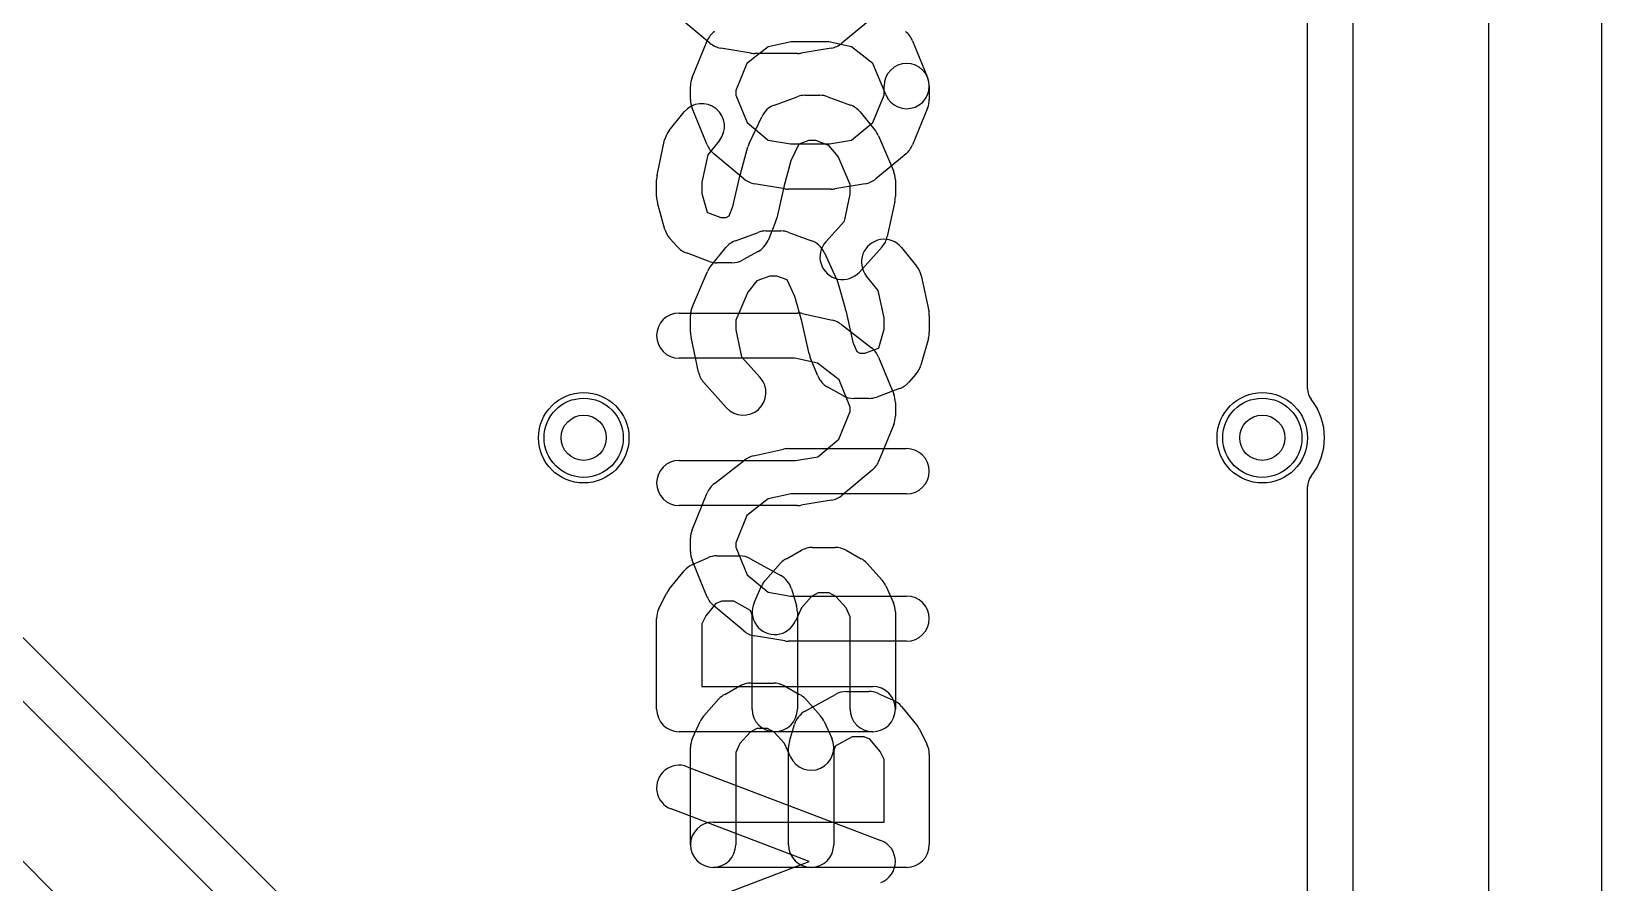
# Model space of a CAD drawing. Extents: x 0 to 20.5, y -0.5 to 20.
# Drawn here: x 13.56 to 20.5, y 5.03 to 8.8 of the extents above; entities that cross this region are included whole.
import ezdxf

# ---------------------------------------------------------------- set-up
doc = ezdxf.new("R2010")
doc.units = 0
for name, color, linetype in [('Hole', 1, 'CONTINUOUS'), ('L1', 3, 'CONTINUOUS'), ('L2', 3, 'CONTINUOUS'), ('L3', 3, 'CONTINUOUS'), ('L4', 3, 'CONTINUOUS'), ('Outline', 7, 'CONTINUOUS'), ('PartsSilk-A', 221, 'CONTINUOUS'), ('PartsSilk-B', 221, 'CONTINUOUS'), ('Resist-A', 2, 'CONTINUOUS'), ('Resist-B', 2, 'CONTINUOUS'), ('Silk-A', 140, 'CONTINUOUS'), ('Silk-B', 140, 'CONTINUOUS')]:
    doc.layers.add(name, color=color, linetype=linetype)

msp = doc.modelspace()

# ---------------------------------------------------------------- linework, layer by layer
at = {"layer": 'Hole'}
for centre in [(16, 7), (19, 7)]:
    msp.add_circle(centre, 0.1, dxfattribs=at)
at = {"layer": 'L1'}
msp.add_line((19.4, 14.53825), (19.4, 1.1), dxfattribs=at)
for centre in [(16, 7), (19, 7)]:
    msp.add_circle(centre, 0.2, dxfattribs=at)
at = {"layer": 'L2'}
msp.add_line((19.4, 14.53825), (19.4, 1.1), dxfattribs=at)
for centre in [(16, 7), (19, 7)]:
    msp.add_circle(centre, 0.2, dxfattribs=at)
at = {"layer": 'L3'}
msp.add_line((19.4, 14.53825), (19.4, 1.1), dxfattribs=at)
for centre in [(16, 7), (19, 7)]:
    msp.add_circle(centre, 0.2, dxfattribs=at)
at = {"layer": 'L4'}
for p, q in [((19.4, 14.53825), (19.4, 1.1)), ((15.57806, 4.0584), (5.95402, 13.68244)), ((10.67363, 8.67993), (15.48799, 3.86557)), ((15.13443, 3.51201), (10.32007, 8.32637))]:
    msp.add_line(p, q, dxfattribs=at)
for centre in [(16, 7), (19, 7)]:
    msp.add_circle(centre, 0.2, dxfattribs=at)
at = {"layer": 'Outline'}
msp.add_line((20, 15), (20, 1), dxfattribs=at)
at = {"layer": 'PartsSilk-A'}
for p, q in [((16.5582, 8.7454), (16.42487, 8.85651)), ((17.27513, 8.85651), (17.1418, 8.7454)), ((16.73912, 8.70136), (16.60578, 8.72358)), ((16.94444, 8.7), (16.75556, 8.7)), ((17.09422, 8.72358), (16.96088, 8.70136)), ((16.84305, 8.47156), (16.94305, 8.50859)), ((16.97778, 8.51481), (17.04444, 8.51481)), ((17.07917, 8.50859), (17.17917, 8.47156)), ((16.37816, 8.35962), (16.44482, 8.4411)), ((16.73168, 8.30171), (16.78724, 8.42023)), ((17.22183, 8.44111), (17.2885, 8.35963)), ((17.30302, 8.33569), (17.36969, 8.18013)), ((16.32444, 8.1617), (16.35778, 8.31726)), ((16.59962, 8.31446), (16.54827, 8.2517)), ((16.69262, 8.16781), (16.72595, 8.28633)), ((16.95093, 8.29823), (16.91626, 8.22427)), ((16.9957, 8.31481), (16.95093, 8.29823)), ((17.02652, 8.31481), (16.9957, 8.31481)), ((17.08425, 8.29343), (17.02652, 8.31481)), ((17.12476, 8.24391), (17.08425, 8.29343)), ((16.54827, 8.2517), (16.52222, 8.13014)), ((16.91626, 8.22427), (16.88587, 8.11621)), ((17.17778, 8.12021), (17.12476, 8.24391)), ((16.32222, 8.06667), (16.32222, 8.14074)), ((16.52222, 8.13014), (16.52222, 8.08047)), ((16.65984, 8.02271), (16.69133, 8.16269)), ((17.37778, 8.14074), (17.37778, 8.06667)), ((16.52222, 8.08047), (16.5455, 7.99769)), ((16.88587, 8.11621), (16.85312, 7.97064)), ((17.15225, 7.95817), (17.17778, 8.07727)), ((17.17778, 8.07727), (17.17778, 8.12021)), ((16.3593, 7.92107), (16.32596, 8.03959)), ((16.5455, 7.99769), (16.54674, 7.99632)), ((16.54674, 7.99632), (16.60681, 7.97407)), ((16.64296, 7.98147), (16.65984, 8.02271)), ((17.37556, 8.04571), (17.34222, 7.89015)), ((16.60681, 7.97407), (16.62964, 7.97407)), ((16.62964, 7.97407), (16.64296, 7.98147)), ((16.84811, 7.95472), (16.81477, 7.87324)), ((17.07011, 7.8669), (17.15225, 7.95817)), ((16.41455, 7.84422), (16.38122, 7.88126)), ((17.31877, 7.84421), (17.21877, 7.7331)), ((16.55416, 7.7803), (16.45416, 7.81734)), ((16.77079, 7.8237), (16.70413, 7.78666)), ((16.65556, 7.77407), (16.58889, 7.77407)), ((16.42222, 7.55185), (16.94444, 7.55185)), ((16.96613, 7.54947), (17.09947, 7.51984)), ((17.13917, 7.50116), (17.2725, 7.39746)), ((16.93346, 7.35185), (16.42222, 7.35185)), ((17.03414, 7.32948), (16.93346, 7.35185)), ((17.12866, 7.25596), (17.03414, 7.32948)), ((17.30366, 7.35639), (17.37033, 7.19343)), ((17.17778, 7.1359), (17.12866, 7.25596)), ((17.37778, 7.15556), (17.37778, 7.0963)), ((17.12798, 6.99422), (17.17778, 7.11596)), ((17.17778, 7.11596), (17.17778, 7.1359)), ((17.37033, 7.05844), (17.30366, 6.89547)), ((17.03459, 6.9164), (17.12798, 6.99422)), ((16.42222, 6.9), (16.93616, 6.9)), ((16.93616, 6.9), (17.03459, 6.9164)), ((17.27513, 6.85651), (17.1418, 6.7454)), ((16.94444, 6.7), (16.42222, 6.7)), ((17.09422, 6.72358), (16.96088, 6.70136)), ((16.48161, 6.43953), (16.54828, 6.46916)), ((16.58889, 6.47778), (16.68889, 6.47778)), ((16.73746, 6.46519), (16.87079, 6.39111)), ((16.89588, 6.4652), (16.96255, 6.50223)), ((17.01111, 6.51481), (17.11111, 6.51481)), ((17.15967, 6.50223), (17.22634, 6.4652)), ((16.37816, 6.32999), (16.44482, 6.41147)), ((16.80344, 6.37059), (16.8701, 6.44467)), ((17.25212, 6.44467), (17.31878, 6.37059)), ((16.75325, 6.27068), (16.78659, 6.34475)), ((16.918, 6.33243), (16.94022, 6.25836)), ((17.33563, 6.34475), (17.36897, 6.27068)), ((16.33278, 6.24473), (16.36612, 6.3114)), ((16.58456, 6.26643), (16.54002, 6.21198)), ((16.61011, 6.27778), (16.58456, 6.26643)), ((16.66298, 6.27778), (16.61011, 6.27778)), ((16.73812, 6.23603), (16.66298, 6.27778)), ((16.96256, 6.24842), (16.93563, 6.18858)), ((17.0076, 6.29847), (16.96256, 6.24842)), ((17.03702, 6.31481), (17.0076, 6.29847)), ((17.0852, 6.31481), (17.03702, 6.31481)), ((17.11462, 6.29847), (17.0852, 6.31481)), ((17.15966, 6.24842), (17.11462, 6.29847)), ((17.17778, 6.20816), (17.15966, 6.24842)), ((16.32222, 5.8), (16.32222, 6.2)), ((16.54002, 6.21198), (16.52222, 6.17639)), ((16.74444, 6.21495), (16.73812, 6.23603)), ((16.74444, 5.8), (16.74444, 6.21495)), ((16.94444, 6.22963), (16.94444, 5.8)), ((17.17778, 5.8), (17.17778, 6.20816)), ((17.37778, 6.22963), (17.37778, 5.8)), ((16.52222, 6.17639), (16.52222, 5.9)), ((16.52222, 5.9), (17.27778, 5.9)), ((17.27778, 5.7), (16.42222, 5.7)), ((16.45782, 5.5453), (17.31338, 5.21938)), ((16.99688, 5.12593), (16.38662, 5.3584)), ((16.38662, 4.89345), (16.99688, 5.12593))]:
    msp.add_line(p, q, dxfattribs=at)
for centre, start, end in [((16.62222, 8.82222), -129.807038, -99.462322), ((16.75556, 8.8), -99.462322, -90), ((16.94444, 8.8), -90, -80.537678), ((17.07778, 8.82222), -80.537678, -50.192962), ((16.52222, 8.37778), -39.286182, 140.712891), ((16.87778, 8.37778), 110.321346, 154.883679), ((16.97778, 8.41481), 90, 110.319591), ((17.04444, 8.41481), 69.678654, 90), ((17.14444, 8.37778), 39.294244, 69.680409), ((16.45556, 8.2963), 140.713818, 167.901241), ((17.21111, 8.2963), 23.198591, 39.291321), ((16.82222, 8.25926), 154.880301, 164.293042), ((16.42222, 8.14074), 167.901241, 180), ((16.78889, 8.14074), 164.294637, 167.320997), ((17.27778, 8.14074), 0, 23.199035), ((16.42222, 8.06667), 180, -164.28757), ((17.27778, 8.06667), -12.098759, 0), ((16.45556, 7.94815), -164.28757, -138.019601), ((16.75556, 7.99259), -22.253604, -12.679824), ((16.48889, 7.91111), -138.019601, -110.323336), ((16.72222, 7.91111), -60.940944, -22.253604), ((17.14444, 7.8), 138.01151, -41.987497), ((17.24444, 7.91111), -41.98849, -12.096769), ((16.58889, 7.87407), -110.323336, -90), ((16.65556, 7.87407), -90, -60.940944), ((16.42222, 7.45185), 90, -90), ((16.94444, 7.45185), 77.473057, 90), ((17.07778, 7.42222), 52.128534, 77.473057), ((17.21111, 7.31852), 22.253604, 52.128534), ((17.27778, 7.15556), 0, 22.253604), ((17.27778, 7.0963), -22.2483, 0), ((16.42222, 6.8), 90, -90), ((17.21111, 6.93333), -50.192962, -22.248301), ((17.07778, 6.82222), -80.537678, -50.192962), ((16.94444, 6.8), -90, -80.537678), ((16.58889, 6.37778), 90, 113.961692), ((16.68889, 6.37778), 60.940944, 90), ((16.94444, 6.37778), 119.051265, 138.017916), ((17.01111, 6.41481), 90, 119.048766), ((17.11111, 6.41481), 60.948735, 90), ((17.17778, 6.37778), 41.980399, 60.951234), ((16.52222, 6.34815), 113.960744, 140.712891), ((16.82222, 6.3037), 16.697049, 60.942842), ((16.45556, 6.26667), 140.713818, 153.431511), ((16.87778, 6.3037), 138.019601, 155.766787), ((17.24444, 6.3037), 24.235321, 41.982084), ((16.84444, 6.22963), 155.764679, -24.233213), ((16.84444, 6.22963), 0, 16.698535), ((17.27778, 6.22963), 0, 24.233213), ((16.42222, 6.2), 153.429824, 180), ((17.27778, 5.8), -90, 90), ((16.42222, 5.8), 180, -90), ((16.84444, 5.8), 180, 0), ((17.27778, 5.8), 180, 0), ((16.42222, 5.45185), 69.145542, -110.854012), ((17.27778, 5.12593), -69.145542, 69.145542)]:
    msp.add_arc(centre, 0.1, start, end, dxfattribs=at)
at = {"layer": 'PartsSilk-B'}
for p, q in [((16.47967, 8.59343), (16.54634, 8.75639)), ((16.91654, 8.75185), (16.81586, 8.72948)), ((17.08346, 8.75185), (16.91654, 8.75185)), ((17.18414, 8.72948), (17.08346, 8.75185)), ((17.45366, 8.75639), (17.52033, 8.59343)), ((16.81586, 8.72948), (16.72134, 8.65596)), ((17.27866, 8.65596), (17.18414, 8.72948)), ((16.72134, 8.65596), (16.67222, 8.5359)), ((17.33523, 8.51769), (17.27866, 8.65596)), ((16.47222, 8.4963), (16.47222, 8.55556)), ((17.32778, 8.51596), (17.32778, 8.55556)), ((17.52778, 8.55556), (17.52778, 8.4963)), ((16.67222, 8.5359), (16.67222, 8.51596)), ((16.67222, 8.51596), (16.72202, 8.39422)), ((17.27798, 8.39422), (17.32778, 8.51596)), ((16.54634, 8.29547), (16.47967, 8.45844)), ((17.52033, 8.45844), (17.45366, 8.29547)), ((16.72202, 8.39422), (16.81541, 8.3164)), ((17.18459, 8.3164), (17.27798, 8.39422)), ((16.81541, 8.3164), (16.91384, 8.3)), ((16.91384, 8.3), (17.08616, 8.3)), ((17.08616, 8.3), (17.18459, 8.3164)), ((16.7082, 8.1454), (16.57487, 8.25651)), ((17.42513, 8.25651), (17.2918, 8.1454)), ((16.88912, 8.10136), (16.75578, 8.12358)), ((17.24422, 8.12358), (17.11088, 8.10136)), ((17.09444, 8.1), (16.90556, 8.1)), ((16.80556, 7.91481), (16.87222, 7.91481)), ((16.67083, 7.87156), (16.77083, 7.90859)), ((16.90695, 7.90859), (17.00695, 7.87156)), ((16.5615, 7.75963), (16.62817, 7.84111)), ((17.06276, 7.82023), (17.11832, 7.70171)), ((17.40518, 7.8411), (17.47184, 7.75962)), ((16.48031, 7.58013), (16.54698, 7.73569)), ((16.82348, 7.71481), (16.76575, 7.69343)), ((16.8543, 7.71481), (16.82348, 7.71481)), ((16.89907, 7.69823), (16.8543, 7.71481)), ((17.30173, 7.6517), (17.25038, 7.71446)), ((17.49222, 7.71726), (17.52556, 7.5617)), ((16.72524, 7.64391), (16.67222, 7.52021)), ((16.76575, 7.69343), (16.72524, 7.64391)), ((16.93374, 7.62427), (16.89907, 7.69823)), ((17.12405, 7.68633), (17.15738, 7.56781)), ((17.32778, 7.53014), (17.30173, 7.6517)), ((16.96413, 7.51621), (16.93374, 7.62427)), ((16.47222, 7.46667), (16.47222, 7.54074)), ((16.67222, 7.52021), (16.67222, 7.47727)), ((16.99688, 7.37064), (16.96413, 7.51621)), ((17.15867, 7.56269), (17.19016, 7.42271)), ((17.32778, 7.48047), (17.32778, 7.53014)), ((17.52778, 7.54074), (17.52778, 7.46667)), ((16.50778, 7.29015), (16.47444, 7.44571)), ((16.67222, 7.47727), (16.69775, 7.35817)), ((17.3045, 7.39769), (17.32778, 7.48047)), ((17.52404, 7.43959), (17.4907, 7.32107)), ((16.69775, 7.35817), (16.77989, 7.2669)), ((17.19016, 7.42271), (17.20704, 7.38147)), ((17.20704, 7.38147), (17.22036, 7.37407)), ((17.22036, 7.37407), (17.24319, 7.37407)), ((17.24319, 7.37407), (17.30326, 7.39632)), ((17.30326, 7.39632), (17.3045, 7.39769)), ((17.03523, 7.27324), (17.00189, 7.35472)), ((16.63123, 7.1331), (16.53123, 7.24421)), ((17.14587, 7.18666), (17.07921, 7.2237)), ((17.46878, 7.28126), (17.43545, 7.24422)), ((17.26111, 7.17407), (17.19444, 7.17407)), ((17.39584, 7.21734), (17.29584, 7.1803)), ((16.75053, 6.91984), (16.88387, 6.94947)), ((16.90556, 6.95185), (17.42778, 6.95185)), ((16.5775, 6.79746), (16.71083, 6.90116)), ((16.47967, 6.59343), (16.54634, 6.75639)), ((16.91654, 6.75185), (16.81586, 6.72948)), ((17.42778, 6.75185), (16.91654, 6.75185)), ((16.81586, 6.72948), (16.72134, 6.65596)), ((16.72134, 6.65596), (16.67222, 6.5359)), ((16.47222, 6.4963), (16.47222, 6.55556)), ((16.67222, 6.5359), (16.67222, 6.51596)), ((16.54634, 6.29547), (16.47967, 6.45844)), ((16.67222, 6.51596), (16.72202, 6.39422)), ((16.72202, 6.39422), (16.81541, 6.3164)), ((16.7082, 6.1454), (16.57487, 6.25651)), ((16.81541, 6.3164), (16.91384, 6.3)), ((16.91384, 6.3), (17.42778, 6.3)), ((16.88912, 6.10136), (16.75578, 6.12358)), ((17.42778, 6.1), (16.90556, 6.1)), ((16.62366, 5.8652), (16.69033, 5.90223)), ((16.73889, 5.91481), (16.83889, 5.91481)), ((16.88745, 5.90223), (16.95412, 5.8652)), ((16.53122, 5.77059), (16.59788, 5.84467)), ((16.97921, 5.79111), (17.11254, 5.86519)), ((16.9799, 5.84467), (17.04656, 5.77059)), ((17.16111, 5.87778), (17.26111, 5.87778)), ((17.30172, 5.86916), (17.36839, 5.83953)), ((17.40518, 5.81147), (17.47184, 5.72999)), ((16.48103, 5.67068), (16.51437, 5.74475)), ((16.73538, 5.69847), (16.69034, 5.64842)), ((16.7648, 5.71481), (16.73538, 5.69847)), ((16.81298, 5.71481), (16.7648, 5.71481)), ((16.8424, 5.69847), (16.81298, 5.71481)), ((16.88744, 5.64842), (16.8424, 5.69847)), ((16.90978, 5.65836), (16.932, 5.73243)), ((17.06341, 5.74475), (17.09675, 5.67068)), ((17.48388, 5.7114), (17.51722, 5.64473)), ((16.47222, 5.2), (16.47222, 5.62963)), ((16.69034, 5.64842), (16.67222, 5.60816)), ((16.91437, 5.58858), (16.88744, 5.64842)), ((16.90556, 5.2), (16.90556, 5.62963)), ((17.11188, 5.63603), (17.10556, 5.61495)), ((17.18702, 5.67778), (17.11188, 5.63603)), ((17.23989, 5.67778), (17.18702, 5.67778)), ((17.26544, 5.66643), (17.23989, 5.67778)), ((17.30998, 5.61198), (17.26544, 5.66643)), ((16.67222, 5.60816), (16.67222, 5.2)), ((17.10556, 5.61495), (17.10556, 5.2)), ((17.32778, 5.57639), (17.30998, 5.61198)), ((17.32778, 5.3), (17.32778, 5.57639)), ((17.52778, 5.6), (17.52778, 5.2)), ((16.57222, 5.3), (17.32778, 5.3)), ((17.42778, 5.1), (16.57222, 5.1))]:
    msp.add_line(p, q, dxfattribs=at)
for centre, start, end in [((16.63889, 8.71852), 127.871466, 157.749607), ((17.36111, 8.71852), 22.253604, 52.125314), ((17.42778, 8.55556), 0, 180), ((16.57222, 8.55556), 157.746396, 180), ((17.42778, 8.55556), -157.746396, 22.250393), ((16.57222, 8.4963), 180, -157.750839), ((17.42778, 8.4963), -22.2483, 0), ((16.63889, 8.33333), -157.7517, -129.805994), ((17.36111, 8.33333), -50.192962, -22.249161), ((16.77222, 8.22222), -129.807038, -99.460929), ((17.22778, 8.22222), -80.537678, -50.194006), ((16.90556, 8.2), -99.462322, -90), ((17.09444, 8.2), -90, -80.539071), ((16.80556, 7.81481), 90, 110.321346), ((16.87222, 7.81481), 69.678654, 90), ((16.70556, 7.77778), 110.321346, 140.705756), ((16.97222, 7.77778), 25.119699, 69.678654), ((17.32778, 7.77778), 39.286182, -140.712891), ((16.63889, 7.6963), 140.705756, 156.80141), ((17.39444, 7.6963), 12.098759, 39.287109), ((17.02778, 7.65926), 15.705363, 25.119699), ((16.57222, 7.54074), 156.801409, 180), ((17.06111, 7.54074), 12.679825, 15.705363), ((17.42778, 7.54074), 0, 12.096769), ((16.57222, 7.46667), 180, -167.901241), ((17.42778, 7.46667), -15.71243, 0), ((17.09444, 7.39259), -167.320175, -157.746596), ((16.60556, 7.31111), -167.901241, -138.01151), ((17.39444, 7.34815), -41.980399, -15.711438), ((16.70556, 7.2), -138.01151, 41.987497), ((17.12778, 7.31111), -157.746396, -119.058983), ((17.36111, 7.31111), -69.676664, -41.982084), ((17.19444, 7.27407), -119.059056, -90), ((17.26111, 7.27407), -90, -69.67537), ((16.90556, 6.85185), 90, 102.528353), ((17.42778, 6.85185), -90, 90), ((16.77222, 6.82222), 102.526943, 127.874686), ((16.63889, 6.71852), 127.871466, 157.749607), ((16.57222, 6.55556), 157.746396, 180), ((16.57222, 6.4963), 180, -157.750839), ((16.63889, 6.33333), -157.7517, -129.805994), ((17.42778, 6.2), -90, 90), ((16.77222, 6.22222), -129.807038, -99.460929), ((16.90556, 6.2), -99.462322, -90), ((16.73889, 5.81481), 90, 119.051265), ((16.83889, 5.81481), 60.948735, 90), ((16.67222, 5.77778), 119.051265, 138.019601), ((16.90556, 5.77778), 41.980399, 60.948735), ((17.16111, 5.77778), 90, 119.059056), ((17.26111, 5.77778), 66.039256, 90), ((17.32778, 5.74815), 39.286182, 66.039256), ((16.60556, 5.7037), 138.019601, 155.764679), ((17.02778, 5.7037), 119.059056, 163.302951), ((16.97222, 5.7037), 24.235321, 41.980399), ((17.39444, 5.66667), 26.570176, 39.286182), ((16.57222, 5.62963), 155.764679, 180), ((17.00556, 5.62963), 163.302951, 180), ((17.00556, 5.62963), -155.764679, 24.233213), ((17.42778, 5.6), 0, 26.570176), ((16.57222, 5.2), 90, -90), ((16.57222, 5.2), 180, 0), ((17.00556, 5.2), 180, 0), ((17.42778, 5.2), -90, 0)]:
    msp.add_arc(centre, 0.1, start, end, dxfattribs=at)
at = {"layer": 'Resist-A'}
for centre in [(16, 7), (19, 7)]:
    msp.add_circle(centre, 0.175, dxfattribs=at)
at = {"layer": 'Resist-B'}
for centre in [(16, 7), (19, 7)]:
    msp.add_circle(centre, 0.175, dxfattribs=at)
at = {"layer": 'Silk-A'}
for p, q in [((20.5, 14.425), (20.5, -0.425)), ((19.2, 7.21651), (19.2, 9.78349)), ((16.5582, 8.7454), (16.42487, 8.85651)), ((17.27513, 8.85651), (17.1418, 8.7454)), ((16.73912, 8.70136), (16.60578, 8.72358)), ((16.94444, 8.7), (16.75556, 8.7)), ((17.09422, 8.72358), (16.96088, 8.70136)), ((16.84305, 8.47156), (16.94305, 8.50859)), ((16.97778, 8.51481), (17.04444, 8.51481)), ((17.07917, 8.50859), (17.17917, 8.47156)), ((16.37816, 8.35962), (16.44482, 8.4411)), ((16.73168, 8.30171), (16.78724, 8.42023)), ((17.22183, 8.44111), (17.2885, 8.35963)), ((17.30302, 8.33569), (17.36969, 8.18013)), ((16.32444, 8.1617), (16.35778, 8.31726)), ((16.59962, 8.31446), (16.54827, 8.2517)), ((16.69262, 8.16781), (16.72595, 8.28633)), ((16.95093, 8.29823), (16.91626, 8.22427)), ((16.9957, 8.31481), (16.95093, 8.29823)), ((17.02652, 8.31481), (16.9957, 8.31481)), ((17.08425, 8.29343), (17.02652, 8.31481)), ((17.12476, 8.24391), (17.08425, 8.29343)), ((16.54827, 8.2517), (16.52222, 8.13014)), ((16.91626, 8.22427), (16.88587, 8.11621)), ((17.17778, 8.12021), (17.12476, 8.24391)), ((16.32222, 8.06667), (16.32222, 8.14074)), ((16.52222, 8.13014), (16.52222, 8.08047)), ((16.65984, 8.02271), (16.69133, 8.16269)), ((17.37778, 8.14074), (17.37778, 8.06667)), ((16.52222, 8.08047), (16.5455, 7.99769)), ((16.88587, 8.11621), (16.85312, 7.97064)), ((17.15225, 7.95817), (17.17778, 8.07727)), ((17.17778, 8.07727), (17.17778, 8.12021)), ((16.3593, 7.92107), (16.32596, 8.03959)), ((16.5455, 7.99769), (16.54674, 7.99632)), ((16.54674, 7.99632), (16.60681, 7.97407)), ((16.64296, 7.98147), (16.65984, 8.02271)), ((17.37556, 8.04571), (17.34222, 7.89015)), ((16.60681, 7.97407), (16.62964, 7.97407)), ((16.62964, 7.97407), (16.64296, 7.98147)), ((16.84811, 7.95472), (16.81477, 7.87324)), ((17.07011, 7.8669), (17.15225, 7.95817)), ((16.41455, 7.84422), (16.38122, 7.88126)), ((17.31877, 7.84421), (17.21877, 7.7331)), ((16.55416, 7.7803), (16.45416, 7.81734)), ((16.77079, 7.8237), (16.70413, 7.78666)), ((16.65556, 7.77407), (16.58889, 7.77407)), ((16.42222, 7.55185), (16.94444, 7.55185)), ((16.96613, 7.54947), (17.09947, 7.51984)), ((17.13917, 7.50116), (17.2725, 7.39746)), ((16.93346, 7.35185), (16.42222, 7.35185)), ((17.03414, 7.32948), (16.93346, 7.35185)), ((17.12866, 7.25596), (17.03414, 7.32948)), ((17.30366, 7.35639), (17.37033, 7.19343)), ((17.17778, 7.1359), (17.12866, 7.25596)), ((17.37778, 7.15556), (17.37778, 7.0963)), ((17.12798, 6.99422), (17.17778, 7.11596)), ((17.17778, 7.11596), (17.17778, 7.1359)), ((17.37033, 7.05844), (17.30366, 6.89547)), ((17.03459, 6.9164), (17.12798, 6.99422)), ((16.42222, 6.9), (16.93616, 6.9)), ((16.93616, 6.9), (17.03459, 6.9164)), ((17.27513, 6.85651), (17.1418, 6.7454)), ((19.2, 4.21651), (19.2, 6.78349)), ((16.94444, 6.7), (16.42222, 6.7)), ((17.09422, 6.72358), (16.96088, 6.70136)), ((16.48161, 6.43953), (16.54828, 6.46916)), ((16.58889, 6.47778), (16.68889, 6.47778)), ((16.73746, 6.46519), (16.87079, 6.39111)), ((16.89588, 6.4652), (16.96255, 6.50223)), ((17.01111, 6.51481), (17.11111, 6.51481)), ((17.15967, 6.50223), (17.22634, 6.4652)), ((16.37816, 6.32999), (16.44482, 6.41147)), ((16.80344, 6.37059), (16.8701, 6.44467)), ((17.25212, 6.44467), (17.31878, 6.37059)), ((16.75325, 6.27068), (16.78659, 6.34475)), ((16.918, 6.33243), (16.94022, 6.25836)), ((17.33563, 6.34475), (17.36897, 6.27068)), ((16.33278, 6.24473), (16.36612, 6.3114)), ((16.58456, 6.26643), (16.54002, 6.21198)), ((16.61011, 6.27778), (16.58456, 6.26643)), ((16.66298, 6.27778), (16.61011, 6.27778)), ((16.73812, 6.23603), (16.66298, 6.27778)), ((16.96256, 6.24842), (16.93563, 6.18858)), ((17.0076, 6.29847), (16.96256, 6.24842)), ((17.03702, 6.31481), (17.0076, 6.29847)), ((17.0852, 6.31481), (17.03702, 6.31481)), ((17.11462, 6.29847), (17.0852, 6.31481)), ((17.15966, 6.24842), (17.11462, 6.29847)), ((17.17778, 6.20816), (17.15966, 6.24842)), ((16.32222, 5.8), (16.32222, 6.2)), ((16.54002, 6.21198), (16.52222, 6.17639)), ((16.74444, 6.21495), (16.73812, 6.23603)), ((16.74444, 5.8), (16.74444, 6.21495)), ((16.94444, 6.22963), (16.94444, 5.8)), ((17.17778, 5.8), (17.17778, 6.20816)), ((17.37778, 6.22963), (17.37778, 5.8)), ((16.52222, 6.17639), (16.52222, 5.9)), ((16.52222, 5.9), (17.27778, 5.9)), ((17.27778, 5.7), (16.42222, 5.7)), ((16.45782, 5.5453), (17.31338, 5.21938)), ((16.99688, 5.12593), (16.38662, 5.3584)), ((16.38662, 4.89345), (16.99688, 5.12593))]:
    msp.add_line(p, q, dxfattribs=at)
for centre, radius, start, end in [((16.62222, 8.82222), 0.1, -129.807038, -99.462322), ((16.75556, 8.8), 0.1, -99.462322, -90), ((16.94444, 8.8), 0.1, -90, -80.537678), ((17.07778, 8.82222), 0.1, -80.537678, -50.192962), ((16.52222, 8.37778), 0.1, -39.286182, 140.712891), ((16.87778, 8.37778), 0.1, 110.321346, 154.883679), ((16.97778, 8.41481), 0.1, 90, 110.319591), ((17.04444, 8.41481), 0.1, 69.678654, 90), ((17.14444, 8.37778), 0.1, 39.294244, 69.680409), ((16.45556, 8.2963), 0.1, 140.713818, 167.901241), ((17.21111, 8.2963), 0.1, 23.198591, 39.291321), ((16.82222, 8.25926), 0.1, 154.880301, 164.293042), ((16.42222, 8.14074), 0.1, 167.901241, 180), ((16.78889, 8.14074), 0.1, 164.294637, 167.320997), ((17.27778, 8.14074), 0.1, 0, 23.199035), ((16.42222, 8.06667), 0.1, 180, -164.28757), ((17.27778, 8.06667), 0.1, -12.098759, 0), ((16.45556, 7.94815), 0.1, -164.28757, -138.019601), ((16.75556, 7.99259), 0.1, -22.253604, -12.679824), ((16.48889, 7.91111), 0.1, -138.019601, -110.323336), ((16.72222, 7.91111), 0.1, -60.940944, -22.253604), ((17.14444, 7.8), 0.1, 138.01151, -41.987497), ((17.24444, 7.91111), 0.1, -41.98849, -12.096769), ((16.58889, 7.87407), 0.1, -110.323336, -90), ((16.65556, 7.87407), 0.1, -90, -60.940944), ((16.42222, 7.45185), 0.1, 90, -90), ((16.94444, 7.45185), 0.1, 77.473057, 90), ((17.07778, 7.42222), 0.1, 52.128534, 77.473057), ((17.21111, 7.31852), 0.1, 22.253604, 52.128534), ((17.27778, 7.15556), 0.1, 0, 22.253604), ((19.275, 7.21651), 0.075, 180, -141.783994), ((19, 7), 0.275, -38.213046, 38.213046), ((17.27778, 7.0963), 0.1, -22.2483, 0), ((16.42222, 6.8), 0.1, 90, -90), ((17.21111, 6.93333), 0.1, -50.192962, -22.248301), ((19.275, 6.78349), 0.075, 141.783994, 180), ((17.07778, 6.82222), 0.1, -80.537678, -50.192962), ((16.94444, 6.8), 0.1, -90, -80.537678), ((16.58889, 6.37778), 0.1, 90, 113.961692), ((16.68889, 6.37778), 0.1, 60.940944, 90), ((16.94444, 6.37778), 0.1, 119.051265, 138.017916), ((17.01111, 6.41481), 0.1, 90, 119.048766), ((17.11111, 6.41481), 0.1, 60.948735, 90), ((17.17778, 6.37778), 0.1, 41.980399, 60.951234), ((16.52222, 6.34815), 0.1, 113.960744, 140.712891), ((16.82222, 6.3037), 0.1, 16.697049, 60.942842), ((16.45556, 6.26667), 0.1, 140.713818, 153.431511), ((16.87778, 6.3037), 0.1, 138.019601, 155.766787), ((17.24444, 6.3037), 0.1, 24.235321, 41.982084), ((16.84444, 6.22963), 0.1, 155.764679, -24.233213), ((16.84444, 6.22963), 0.1, 0, 16.698535), ((17.27778, 6.22963), 0.1, 0, 24.233213), ((16.42222, 6.2), 0.1, 153.429824, 180), ((17.27778, 5.8), 0.1, -90, 90), ((16.42222, 5.8), 0.1, 180, -90), ((16.84444, 5.8), 0.1, 180, 0), ((17.27778, 5.8), 0.1, 180, 0), ((16.42222, 5.45185), 0.1, 69.145542, -110.854012), ((17.27778, 5.12593), 0.1, -69.145542, 69.145542)]:
    msp.add_arc(centre, radius, start, end, dxfattribs=at)
at = {"layer": 'Silk-B'}
for p, q in [((16.47967, 8.59343), (16.54634, 8.75639)), ((16.91654, 8.75185), (16.81586, 8.72948)), ((17.08346, 8.75185), (16.91654, 8.75185)), ((17.18414, 8.72948), (17.08346, 8.75185)), ((17.45366, 8.75639), (17.52033, 8.59343)), ((16.81586, 8.72948), (16.72134, 8.65596)), ((17.27866, 8.65596), (17.18414, 8.72948)), ((16.72134, 8.65596), (16.67222, 8.5359)), ((17.33523, 8.51769), (17.27866, 8.65596)), ((16.47222, 8.4963), (16.47222, 8.55556)), ((17.32778, 8.51596), (17.32778, 8.55556)), ((17.52778, 8.55556), (17.52778, 8.4963)), ((16.67222, 8.5359), (16.67222, 8.51596)), ((16.67222, 8.51596), (16.72202, 8.39422)), ((17.27798, 8.39422), (17.32778, 8.51596)), ((16.54634, 8.29547), (16.47967, 8.45844)), ((17.52033, 8.45844), (17.45366, 8.29547)), ((16.72202, 8.39422), (16.81541, 8.3164)), ((17.18459, 8.3164), (17.27798, 8.39422)), ((16.81541, 8.3164), (16.91384, 8.3)), ((16.91384, 8.3), (17.08616, 8.3)), ((17.08616, 8.3), (17.18459, 8.3164)), ((16.7082, 8.1454), (16.57487, 8.25651)), ((17.42513, 8.25651), (17.2918, 8.1454)), ((16.88912, 8.10136), (16.75578, 8.12358)), ((17.24422, 8.12358), (17.11088, 8.10136)), ((17.09444, 8.1), (16.90556, 8.1)), ((16.80556, 7.91481), (16.87222, 7.91481)), ((16.67083, 7.87156), (16.77083, 7.90859)), ((16.90695, 7.90859), (17.00695, 7.87156)), ((16.5615, 7.75963), (16.62817, 7.84111)), ((17.06276, 7.82023), (17.11832, 7.70171)), ((17.40518, 7.8411), (17.47184, 7.75962)), ((16.48031, 7.58013), (16.54698, 7.73569)), ((16.82348, 7.71481), (16.76575, 7.69343)), ((16.8543, 7.71481), (16.82348, 7.71481)), ((16.89907, 7.69823), (16.8543, 7.71481)), ((17.30173, 7.6517), (17.25038, 7.71446)), ((17.49222, 7.71726), (17.52556, 7.5617)), ((16.72524, 7.64391), (16.67222, 7.52021)), ((16.76575, 7.69343), (16.72524, 7.64391)), ((16.93374, 7.62427), (16.89907, 7.69823)), ((17.12405, 7.68633), (17.15738, 7.56781)), ((17.32778, 7.53014), (17.30173, 7.6517)), ((16.96413, 7.51621), (16.93374, 7.62427)), ((16.47222, 7.46667), (16.47222, 7.54074)), ((16.67222, 7.52021), (16.67222, 7.47727)), ((16.99688, 7.37064), (16.96413, 7.51621)), ((17.15867, 7.56269), (17.19016, 7.42271)), ((17.32778, 7.48047), (17.32778, 7.53014)), ((17.52778, 7.54074), (17.52778, 7.46667)), ((16.50778, 7.29015), (16.47444, 7.44571)), ((16.67222, 7.47727), (16.69775, 7.35817)), ((17.3045, 7.39769), (17.32778, 7.48047)), ((17.52404, 7.43959), (17.4907, 7.32107)), ((16.69775, 7.35817), (16.77989, 7.2669)), ((17.19016, 7.42271), (17.20704, 7.38147)), ((17.20704, 7.38147), (17.22036, 7.37407)), ((17.22036, 7.37407), (17.24319, 7.37407)), ((17.24319, 7.37407), (17.30326, 7.39632)), ((17.30326, 7.39632), (17.3045, 7.39769)), ((17.03523, 7.27324), (17.00189, 7.35472)), ((16.63123, 7.1331), (16.53123, 7.24421)), ((17.14587, 7.18666), (17.07921, 7.2237)), ((17.46878, 7.28126), (17.43545, 7.24422)), ((17.26111, 7.17407), (17.19444, 7.17407)), ((17.39584, 7.21734), (17.29584, 7.1803)), ((16.75053, 6.91984), (16.88387, 6.94947)), ((16.90556, 6.95185), (17.42778, 6.95185)), ((16.5775, 6.79746), (16.71083, 6.90116)), ((16.47967, 6.59343), (16.54634, 6.75639)), ((16.91654, 6.75185), (16.81586, 6.72948)), ((17.42778, 6.75185), (16.91654, 6.75185)), ((16.81586, 6.72948), (16.72134, 6.65596)), ((16.72134, 6.65596), (16.67222, 6.5359)), ((16.47222, 6.4963), (16.47222, 6.55556)), ((16.67222, 6.5359), (16.67222, 6.51596)), ((16.54634, 6.29547), (16.47967, 6.45844)), ((16.67222, 6.51596), (16.72202, 6.39422)), ((16.72202, 6.39422), (16.81541, 6.3164)), ((16.7082, 6.1454), (16.57487, 6.25651)), ((16.81541, 6.3164), (16.91384, 6.3)), ((16.91384, 6.3), (17.42778, 6.3)), ((16.88912, 6.10136), (16.75578, 6.12358)), ((17.42778, 6.1), (16.90556, 6.1)), ((16.62366, 5.8652), (16.69033, 5.90223)), ((16.73889, 5.91481), (16.83889, 5.91481)), ((16.88745, 5.90223), (16.95412, 5.8652)), ((16.53122, 5.77059), (16.59788, 5.84467)), ((16.97921, 5.79111), (17.11254, 5.86519)), ((16.9799, 5.84467), (17.04656, 5.77059)), ((17.16111, 5.87778), (17.26111, 5.87778)), ((17.30172, 5.86916), (17.36839, 5.83953)), ((17.40518, 5.81147), (17.47184, 5.72999)), ((16.48103, 5.67068), (16.51437, 5.74475)), ((16.73538, 5.69847), (16.69034, 5.64842)), ((16.7648, 5.71481), (16.73538, 5.69847)), ((16.81298, 5.71481), (16.7648, 5.71481)), ((16.8424, 5.69847), (16.81298, 5.71481)), ((16.88744, 5.64842), (16.8424, 5.69847)), ((16.90978, 5.65836), (16.932, 5.73243)), ((17.06341, 5.74475), (17.09675, 5.67068)), ((17.48388, 5.7114), (17.51722, 5.64473)), ((16.47222, 5.2), (16.47222, 5.62963)), ((16.69034, 5.64842), (16.67222, 5.60816)), ((16.91437, 5.58858), (16.88744, 5.64842)), ((16.90556, 5.2), (16.90556, 5.62963)), ((17.11188, 5.63603), (17.10556, 5.61495)), ((17.18702, 5.67778), (17.11188, 5.63603)), ((17.23989, 5.67778), (17.18702, 5.67778)), ((17.26544, 5.66643), (17.23989, 5.67778)), ((17.30998, 5.61198), (17.26544, 5.66643)), ((16.67222, 5.60816), (16.67222, 5.2)), ((17.10556, 5.61495), (17.10556, 5.2)), ((17.32778, 5.57639), (17.30998, 5.61198)), ((17.32778, 5.3), (17.32778, 5.57639)), ((17.52778, 5.6), (17.52778, 5.2)), ((16.57222, 5.3), (17.32778, 5.3)), ((17.42778, 5.1), (16.57222, 5.1))]:
    msp.add_line(p, q, dxfattribs=at)
for centre, start, end in [((16.63889, 8.71852), 127.871466, 157.749607), ((17.36111, 8.71852), 22.253604, 52.125314), ((17.42778, 8.55556), 0, 180), ((16.57222, 8.55556), 157.746396, 180), ((17.42778, 8.55556), -157.746396, 22.250393), ((16.57222, 8.4963), 180, -157.750839), ((17.42778, 8.4963), -22.2483, 0), ((16.63889, 8.33333), -157.7517, -129.805994), ((17.36111, 8.33333), -50.192962, -22.249161), ((16.77222, 8.22222), -129.807038, -99.460929), ((17.22778, 8.22222), -80.537678, -50.194006), ((16.90556, 8.2), -99.462322, -90), ((17.09444, 8.2), -90, -80.539071), ((16.80556, 7.81481), 90, 110.321346), ((16.87222, 7.81481), 69.678654, 90), ((16.70556, 7.77778), 110.321346, 140.705756), ((16.97222, 7.77778), 25.119699, 69.678654), ((17.32778, 7.77778), 39.286182, -140.712891), ((16.63889, 7.6963), 140.705756, 156.80141), ((17.39444, 7.6963), 12.098759, 39.287109), ((17.02778, 7.65926), 15.705363, 25.119699), ((16.57222, 7.54074), 156.801409, 180), ((17.06111, 7.54074), 12.679825, 15.705363), ((17.42778, 7.54074), 0, 12.096769), ((16.57222, 7.46667), 180, -167.901241), ((17.42778, 7.46667), -15.71243, 0), ((17.09444, 7.39259), -167.320175, -157.746596), ((16.60556, 7.31111), -167.901241, -138.01151), ((17.39444, 7.34815), -41.980399, -15.711438), ((16.70556, 7.2), -138.01151, 41.987497), ((17.12778, 7.31111), -157.746396, -119.058983), ((17.36111, 7.31111), -69.676664, -41.982084), ((17.19444, 7.27407), -119.059056, -90), ((17.26111, 7.27407), -90, -69.67537), ((16.90556, 6.85185), 90, 102.528353), ((17.42778, 6.85185), -90, 90), ((16.77222, 6.82222), 102.526943, 127.874686), ((16.63889, 6.71852), 127.871466, 157.749607), ((16.57222, 6.55556), 157.746396, 180), ((16.57222, 6.4963), 180, -157.750839), ((16.63889, 6.33333), -157.7517, -129.805994), ((17.42778, 6.2), -90, 90), ((16.77222, 6.22222), -129.807038, -99.460929), ((16.90556, 6.2), -99.462322, -90), ((16.73889, 5.81481), 90, 119.051265), ((16.83889, 5.81481), 60.948735, 90), ((16.67222, 5.77778), 119.051265, 138.019601), ((16.90556, 5.77778), 41.980399, 60.948735), ((17.16111, 5.77778), 90, 119.059056), ((17.26111, 5.77778), 66.039256, 90), ((17.32778, 5.74815), 39.286182, 66.039256), ((16.60556, 5.7037), 138.019601, 155.764679), ((17.02778, 5.7037), 119.059056, 163.302951), ((16.97222, 5.7037), 24.235321, 41.980399), ((17.39444, 5.66667), 26.570176, 39.286182), ((16.57222, 5.62963), 155.764679, 180), ((17.00556, 5.62963), 163.302951, 180), ((17.00556, 5.62963), -155.764679, 24.233213), ((17.42778, 5.6), 0, 26.570176), ((16.57222, 5.2), 90, -90), ((16.57222, 5.2), 180, 0), ((17.00556, 5.2), 180, 0), ((17.42778, 5.2), -90, 0)]:
    msp.add_arc(centre, 0.1, start, end, dxfattribs=at)

doc.saveas('drawing.dxf')
